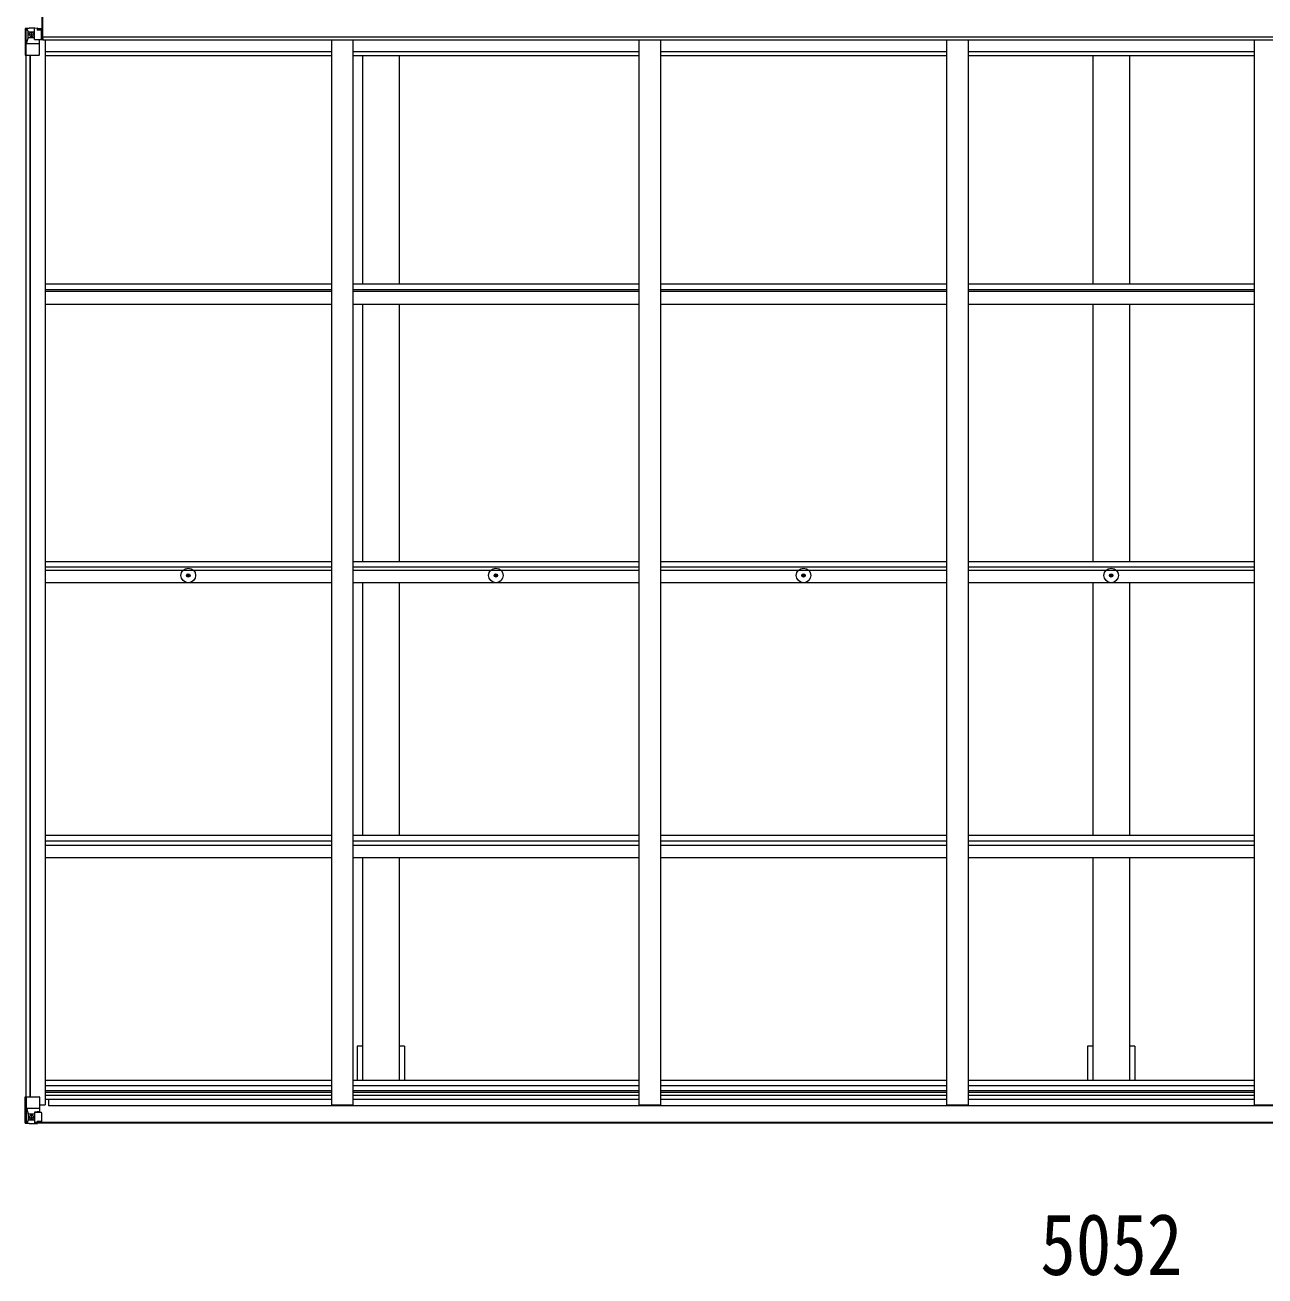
# Model space of a CAD drawing. Units: millimetres at full size, sheet at 1:30; details may follow other scales. Extents: x -8385 to 8479, y -5853 to 5787.
# Drawn here: x 960 to 3846, y 48 to 2960 of the extents above; entities that cross this region are included whole.
import ezdxf
from ezdxf.enums import TextEntityAlignment as Align

# ---------------------------------------------------------------- set-up
doc = ezdxf.new("R2010")
doc.units = ezdxf.units.MM
doc.header["$LTSCALE"] = 30
for name, color, linetype, lineweight in [('0-1_本体', 4, 'Continuous', 9), ('0-2_部品', 7, 'Continuous', 9), ('0-3_ELV2', 3, 'Continuous', 9), ('0-A_寸法', 6, 'Continuous', 9)]:
    doc.layers.add(name, color=color, linetype=linetype, lineweight=lineweight)
doc.styles.add('ＭＳ ゴシック', font='')
doc.styles.get('ＭＳ ゴシック').set_extended_font_data('MS Gothic')

msp = doc.modelspace()

# ---------------------------------------------------------------- linework, layer by layer
at = {"layer": '0-1_本体'}
for p, q in [((988.86, 2951.55), (999.36, 2951.55)), ((998.32, 2926.11), (1001.86, 2926.11)), ((5974.86, 2931.11), (1001.86, 2931.39)), ((1001.86, 2928.07), (1001.86, 2924.42)), ((5974.86, 2924.42), (1001.86, 2924.42)), ((1007.36, 2924.42), (1007.36, 445.81)), ((1673.36, 2924.42), (1673.36, 446.22)), ((1723.36, 2924.42), (1723.36, 446.22)), ((2389.36, 2924.42), (2389.36, 446.22)), ((2439.36, 2924.42), (2439.36, 446.22)), ((3105.36, 2924.42), (3105.36, 446.22)), ((3155.36, 2924.42), (3155.36, 446.22)), ((3821.36, 2924.42), (3821.36, 446.22)), ((962.36, 2889.76), (962.36, 464.89)), ((971.36, 2889.76), (971.36, 464.89)), ((972.06, 2889.76), (972.06, 464.89)), ((1007.36, 2898), (1673.36, 2898)), ((1007.36, 2888.87), (1673.36, 2888.87)), ((1723.36, 2898), (2389.36, 2898)), ((1723.36, 2888.87), (2389.36, 2888.87)), ((1745.86, 2888.87), (1745.86, 2356.83)), ((1830.86, 2888.87), (1830.86, 2356.83)), ((2439.36, 2898), (3105.36, 2898)), ((2439.36, 2888.87), (3105.36, 2888.87)), ((3155.36, 2898), (3821.36, 2898)), ((3155.36, 2888.87), (3821.36, 2888.87)), ((3445.86, 2888.87), (3445.86, 2356.83)), ((3530.86, 2888.87), (3530.86, 2356.83)), ((1007.36, 2356.83), (1673.36, 2356.83)), ((1007.36, 2343.8), (1673.36, 2343.8)), ((1007.36, 2339.94), (1673.36, 2339.94)), ((1723.36, 2356.83), (2389.36, 2356.83)), ((1723.36, 2343.8), (2389.36, 2343.8)), ((1723.36, 2339.94), (2389.36, 2339.94)), ((2439.36, 2356.83), (3105.36, 2356.83)), ((2439.36, 2343.8), (3105.36, 2343.8)), ((2439.36, 2339.94), (3105.36, 2339.94)), ((3155.36, 2356.83), (3821.36, 2356.83)), ((3155.36, 2343.8), (3821.36, 2343.8)), ((3155.36, 2339.94), (3821.36, 2339.94)), ((1007.36, 2310.14), (1673.36, 2310.14)), ((1723.36, 2310.14), (2389.36, 2310.14)), ((1745.86, 2310.14), (1745.86, 1711.06)), ((1830.86, 2310.14), (1830.86, 1711.06)), ((2439.36, 2310.14), (3105.36, 2310.14)), ((3155.36, 2310.14), (3821.36, 2310.14)), ((3445.86, 2310.14), (3445.86, 1711.06)), ((3530.86, 2310.14), (3530.86, 1711.06)), ((1007.36, 1711.06), (1673.36, 1711.06)), ((1007.36, 1698.09), (1673.36, 1698.09)), ((1007.36, 1690.98), (1673.36, 1690.98)), ((1723.36, 1711.06), (2389.36, 1711.06)), ((1723.36, 1698.09), (2389.36, 1698.09)), ((1723.36, 1690.98), (2389.36, 1690.98)), ((2439.36, 1711.06), (3105.36, 1711.06)), ((2439.36, 1698.09), (3105.36, 1698.09)), ((2439.36, 1690.98), (3105.36, 1690.98)), ((3155.36, 1711.06), (3821.36, 1711.06)), ((3155.36, 1698.09), (3821.36, 1698.09)), ((3155.36, 1690.98), (3821.36, 1690.98)), ((1007.36, 1661.54), (1673.36, 1661.54)), ((1723.36, 1661.54), (2389.36, 1661.54)), ((1745.86, 1661.54), (1745.86, 1073.56)), ((1830.86, 1661.54), (1830.86, 1073.56)), ((2439.36, 1661.54), (3105.36, 1661.54)), ((3155.36, 1661.54), (3821.36, 1661.54)), ((3445.86, 1661.54), (3445.86, 1073.56)), ((3530.86, 1661.54), (3530.86, 1073.56)), ((1007.36, 1073.56), (1673.36, 1073.56)), ((1007.36, 1060.7), (1673.36, 1060.7)), ((1007.36, 1050.59), (1673.36, 1050.59)), ((1723.36, 1073.56), (2389.36, 1073.56)), ((1723.36, 1060.7), (2389.36, 1060.7)), ((1723.36, 1050.59), (2389.36, 1050.59)), ((2439.36, 1073.56), (3105.36, 1073.56)), ((2439.36, 1060.7), (3105.36, 1060.7)), ((2439.36, 1050.59), (3105.36, 1050.59)), ((3155.36, 1073.56), (3821.36, 1073.56)), ((3155.36, 1060.7), (3821.36, 1060.7)), ((3155.36, 1050.59), (3821.36, 1050.59)), ((1007.36, 1021.63), (1673.36, 1021.63)), ((1723.36, 1021.63), (2389.36, 1021.63)), ((1745.86, 1021.63), (1745.86, 503.62)), ((1830.86, 1021.63), (1830.86, 503.62)), ((2439.36, 1021.63), (3105.36, 1021.63)), ((3155.36, 1021.63), (3821.36, 1021.63)), ((3445.86, 1021.63), (3445.86, 503.62)), ((3530.86, 1021.63), (3530.86, 503.62)), ((1843.36, 582.62), (1830.86, 582.62)), ((1843.36, 582.62), (1843.36, 503.62)), ((3543.36, 582.62), (3530.86, 582.62)), ((3543.36, 582.62), (3543.36, 503.62)), ((1007.36, 503.62), (1673.36, 503.62)), ((1723.36, 503.62), (2389.36, 503.62)), ((2439.36, 503.62), (3105.36, 503.62)), ((3155.36, 503.62), (3821.36, 503.62)), ((1007.36, 490.8), (1673.36, 490.8)), ((1007.36, 479.45), (1673.36, 479.45)), ((1007.36, 475.67), (1673.36, 475.67)), ((1007.36, 468.6), (1673.36, 468.6)), ((1723.36, 490.8), (2389.36, 490.8)), ((1723.36, 479.45), (2389.36, 479.45)), ((1723.36, 475.67), (2389.36, 475.67)), ((1723.36, 468.6), (2389.36, 468.6)), ((2439.36, 490.8), (3105.36, 490.8)), ((2439.36, 479.45), (3105.36, 479.45)), ((2439.36, 475.67), (3105.36, 475.67)), ((2439.36, 468.6), (3105.36, 468.6)), ((3155.36, 490.8), (3821.36, 490.8)), ((3155.36, 479.45), (3821.36, 479.45)), ((3155.36, 475.67), (3821.36, 475.67)), ((3155.36, 468.6), (3821.36, 468.6)), ((994.36, 445.81), (1007.36, 445.81)), ((1007.36, 459.23), (1673.36, 459.23)), ((1014.86, 459.23), (1014.86, 444.16)), ((1014.86, 444.16), (5961.86, 444.16)), ((1673.36, 446.22), (1723.36, 446.22)), ((1723.36, 459.23), (2389.36, 459.23)), ((2389.36, 446.22), (2439.36, 446.22)), ((2439.36, 459.23), (3105.36, 459.23)), ((3105.36, 446.22), (3155.36, 446.22)), ((3155.36, 459.23), (3821.36, 459.23)), ((3821.36, 446.22), (3871.36, 446.22)), ((983.86, 405.95), (5992.86, 405.95)), ((983.86, 403.89), (5992.86, 403.89))]:
    msp.add_line(p, q, dxfattribs=at)
for points in [[(1745.86, 582.62), (1733.36, 582.62), (1733.36, 503.62)], [(3445.86, 582.62), (3433.36, 582.62), (3433.36, 503.62)]]:
    msp.add_lwpolyline(points, dxfattribs=at)
at = {"layer": '0-2_部品'}
for p, q in [((1338.12, 1678.9), (1339.23, 1678.92)), ((1338.12, 1677.9), (1339.23, 1677.88)), ((1339.23, 1678.92), (1339.74, 1679.02)), ((1339.23, 1677.88), (1339.74, 1677.78)), ((1339.84, 1679.53), (1339.74, 1679.02)), ((1339.84, 1677.26), (1339.74, 1677.78)), ((1339.86, 1680.64), (1339.84, 1679.53)), ((1339.86, 1676.15), (1339.84, 1677.26)), ((1340.86, 1680.64), (1340.88, 1679.53)), ((1340.86, 1676.15), (1340.88, 1677.26)), ((1340.88, 1679.53), (1340.98, 1679.02)), ((1340.88, 1677.26), (1340.98, 1677.78)), ((1341.5, 1678.92), (1340.98, 1679.02)), ((1341.5, 1677.88), (1340.98, 1677.78)), ((1342.61, 1678.9), (1341.5, 1678.92)), ((1342.61, 1677.9), (1341.5, 1677.88)), ((2054.12, 1678.9), (2055.23, 1678.92)), ((2054.12, 1677.9), (2055.23, 1677.88)), ((2055.23, 1678.92), (2055.74, 1679.02)), ((2055.23, 1677.88), (2055.74, 1677.78)), ((2055.84, 1679.53), (2055.74, 1679.02)), ((2055.84, 1677.26), (2055.74, 1677.78)), ((2055.86, 1680.64), (2055.84, 1679.53)), ((2055.86, 1676.15), (2055.84, 1677.26)), ((2056.86, 1680.64), (2056.88, 1679.53)), ((2056.86, 1676.15), (2056.88, 1677.26)), ((2056.88, 1679.53), (2056.98, 1679.02)), ((2056.88, 1677.26), (2056.98, 1677.78)), ((2057.5, 1678.92), (2056.98, 1679.02)), ((2057.5, 1677.88), (2056.98, 1677.78)), ((2058.61, 1678.9), (2057.5, 1678.92)), ((2058.61, 1677.9), (2057.5, 1677.88)), ((2770.12, 1678.9), (2771.23, 1678.92)), ((2770.12, 1677.9), (2771.23, 1677.88)), ((2771.23, 1678.92), (2771.74, 1679.02)), ((2771.23, 1677.88), (2771.74, 1677.78)), ((2771.84, 1679.53), (2771.74, 1679.02)), ((2771.84, 1677.26), (2771.74, 1677.78)), ((2771.86, 1680.64), (2771.84, 1679.53)), ((2771.86, 1676.15), (2771.84, 1677.26)), ((2772.86, 1680.64), (2772.88, 1679.53)), ((2772.86, 1676.15), (2772.88, 1677.26)), ((2772.88, 1679.53), (2772.98, 1679.02)), ((2772.88, 1677.26), (2772.98, 1677.78)), ((2773.5, 1678.92), (2772.98, 1679.02)), ((2773.5, 1677.88), (2772.98, 1677.78)), ((2774.61, 1678.9), (2773.5, 1678.92)), ((2774.61, 1677.9), (2773.5, 1677.88)), ((3486.12, 1678.9), (3487.23, 1678.92)), ((3486.12, 1677.9), (3487.23, 1677.88)), ((3487.23, 1678.92), (3487.74, 1679.02)), ((3487.23, 1677.88), (3487.74, 1677.78)), ((3487.84, 1679.53), (3487.74, 1679.02)), ((3487.84, 1677.26), (3487.74, 1677.78)), ((3487.86, 1680.64), (3487.84, 1679.53)), ((3487.86, 1676.15), (3487.84, 1677.26)), ((3488.86, 1680.64), (3488.88, 1679.53)), ((3488.86, 1676.15), (3488.88, 1677.26)), ((3488.88, 1679.53), (3488.98, 1679.02)), ((3488.88, 1677.26), (3488.98, 1677.78)), ((3489.5, 1678.92), (3488.98, 1679.02)), ((3489.5, 1677.88), (3488.98, 1677.78)), ((3490.61, 1678.9), (3489.5, 1678.92)), ((3490.61, 1677.9), (3489.5, 1677.88)), ((960.36, 464.89), (993.36, 464.89)), ((960.36, 404.18), (960.36, 464.89)), ((963.21, 464.89), (963.21, 404.3)), ((963.75, 438.01), (970.36, 438.22)), ((963.75, 438.01), (967.89, 425.92)), ((970.36, 438.22), (994.36, 438.22)), ((994.36, 463.89), (994.36, 430.79)), ((967.18, 407.68), (964.44, 404.01)), ((970.36, 424.69), (968.03, 424.66)), ((968.03, 424.66), (968.03, 411.19)), ((968.03, 411.19), (970.36, 411.13)), ((970.36, 424.69), (970.36, 424.69)), ((982.36, 424.69), (970.36, 424.69)), ((970.36, 411.13), (982.36, 411.13)), ((974.88, 418.33), (974.88, 419.29)), ((982.36, 428.67), (988.86, 428.67)), ((982.36, 428.67), (982.36, 401.89)), ((993.54, 430.53), (983.19, 428.88)), ((983.19, 428.88), (983.19, 428.67)), ((985.89, 428.67), (993.54, 429.9)), ((988.86, 428.67), (997.86, 428.64)), ((993.54, 429.9), (993.54, 430.53)), ((998.86, 427.73), (998.86, 407.58)), ((961.3, 403.22), (961.3, 403.18)), ((970.27, 402.79), (962.35, 403.26)), ((963.21, 404.23), (963.21, 404.3)), ((982.36, 402), (970.36, 402.79)), ((988.86, 401.49), (988.86, 407.43)), ((997.86, 406.86), (988.86, 406.81))]:
    msp.add_line(p, q, dxfattribs=at)
for points in [[(973.92, 416.41), (972.96, 416.41), (972.96, 417.37), (973.92, 417.37)], [(974.88, 419.29), (975.84, 419.29), (975.84, 418.33)], [(975.84, 415.45), (975.84, 414.49), (974.88, 414.49), (974.88, 415.45)], [(976.8, 417.37), (977.76, 417.37), (977.76, 416.41), (976.8, 416.41)], [(961.3, 403.18), (970.36, 402.62), (988.86, 401.49)], [(998.86, 407.58), (998.85, 407.47), (988.86, 407.43)]]:
    msp.add_lwpolyline(points, dxfattribs=at)
for centre, radius in [((1340.36, 1678.4), 17), ((2056.36, 1678.4), 17), ((2772.36, 1678.4), 17), ((3488.36, 1678.4), 17), ((1340.36, 1678.4), 4), ((2056.36, 1678.4), 4), ((2772.36, 1678.4), 4), ((3488.36, 1678.4), 4), ((975.36, 416.89), 5.3)]:
    msp.add_circle(centre, radius, dxfattribs=at)
for centre, radius, start, end in [((1340.36, 1678.4), 2.3, 167.44414, 192.55586), ((1340.36, 1678.4), 2.3, 77.44414, 102.55586), ((1340.36, 1678.4), 2.3, 257.44414, 282.55586), ((1340.36, 1678.4), 2.3, 347.44414, 12.55586), ((2056.36, 1678.4), 2.3, 167.44414, 192.55586), ((2056.36, 1678.4), 2.3, 77.44414, 102.55586), ((2056.36, 1678.4), 2.3, 257.44414, 282.55586), ((2056.36, 1678.4), 2.3, 347.44414, 12.55586), ((2772.36, 1678.4), 2.3, 167.44414, 192.55586), ((2772.36, 1678.4), 2.3, 77.44414, 102.55586), ((2772.36, 1678.4), 2.3, 257.44414, 282.55586), ((2772.36, 1678.4), 2.3, 347.44414, 12.55586), ((3488.36, 1678.4), 2.3, 167.44414, 192.55586), ((3488.36, 1678.4), 2.3, 77.44414, 102.55586), ((3488.36, 1678.4), 2.3, 257.44414, 282.55586), ((3488.36, 1678.4), 2.3, 347.44414, 12.55586), ((993.36, 463.89), 1, 0, 90), ((973.92, 418.33), 0.96, 270, 0), ((973.92, 415.45), 0.96, 0, 90), ((976.8, 418.33), 0.96, 180, 270), ((976.8, 415.45), 0.96, 90, 180), ((983.3, 427.95), 0.937, 96.73234, 129.06602), ((993.43, 431.46), 0.937, 276.73234, 357.67791), ((993.43, 430.83), 0.937, 276.73234, 357.67791), ((961.36, 404.22), 0.999, 180.04917, 266.5576), ((961.36, 404.18), 0.999, 180.04917, 266.5576), ((961.36, 404.17), 1, 179.99921, 266.49983), ((962.52, 390.57), 12.7, 84.89689, 90.75534), ((964.49, 404.18), 1.28, 177.54105, 228.82169)]:
    msp.add_arc(centre, radius, start, end, dxfattribs=at)
for centre, major_axis, ratio, start_param, end_param in [((964.47, 435.66), (0.85, -2.32), 0.403757, 3.0087805, 3.9744392), ((965.16, 411.27), (0.03, -5), 0.573921, 0.7672717, 1.551125), ((966.63, 424.64), (0, -3), 0.468246, 1.5772882, 2.0127935), ((888.61, 411.13), (81.75, 0), 0.061163, 6.2824128, 6.2831853), ((997.86, 427.73), (1, -0.021), 0.906239, 0.0187047, 1.589501), ((963.3, 403.1), (2, -0.12), 0.060933, 2.0712557, 3.1453404), ((1162.3, 390.87), (201, -12.36), 0.060933, 3.1453404, 3.145839), ((963.49, 406.2), (-0.02, -3), 0.466854, 0.125683, 0.7596956), ((997.86, 407.57), (1, 0.012), 0.707053, 4.7036637, 6.124411)]:
    msp.add_ellipse(centre, major_axis=major_axis, ratio=ratio, start_param=start_param, end_param=end_param, dxfattribs=at)
at = {"layer": '0-3_ELV2'}
for p, q in [((960.36, 2950.47), (960.36, 2889.76)), ((961.3, 2951.42), (961.3, 2951.47)), ((970.27, 2951.85), (962.35, 2951.38)), ((963.21, 2950.41), (963.21, 2950.34)), ((963.21, 2889.76), (963.21, 2950.34)), ((967.18, 2946.97), (964.44, 2950.63)), ((968.03, 2943.46), (970.36, 2943.52)), ((968.03, 2929.99), (968.03, 2943.46)), ((982.36, 2952.64), (970.36, 2951.86)), ((970.36, 2943.51), (982.36, 2943.51)), ((982.36, 2925.97), (982.36, 2952.76)), ((988.86, 2953.15), (988.86, 2947.21)), ((997.86, 2947.78), (988.86, 2947.84)), ((998.86, 2926.91), (998.86, 2947.07)), ((963.75, 2916.64), (967.89, 2928.72)), ((963.75, 2916.64), (970.36, 2916.42)), ((970.36, 2929.96), (968.03, 2929.99)), ((970.36, 2929.96), (970.36, 2929.96)), ((982.36, 2929.96), (970.36, 2929.96)), ((970.36, 2916.42), (994.36, 2916.42)), ((974.88, 2936.32), (974.88, 2935.36)), ((982.36, 2925.97), (988.86, 2925.97)), ((983.19, 2925.77), (983.19, 2925.97)), ((993.54, 2924.11), (983.19, 2925.77)), ((985.89, 2925.97), (993.54, 2924.75)), ((988.86, 2925.97), (997.86, 2926)), ((993.54, 2924.75), (993.54, 2924.11)), ((994.36, 2890.76), (994.36, 2923.85)), ((960.36, 2889.76), (993.36, 2889.76))]:
    msp.add_line(p, q, dxfattribs=at)
msp.add_lwpolyline([(1000.86, 2928.08), (1000.86, 2991.08), (999.36, 2991.08), (999.36, 2928.08)], close=True, dxfattribs=at)
for points in [[(1000.86, 2928.08), (1001.86, 2928.08), (1001.86, 2991.08), (1000.86, 2991.08)], [(961.3, 2951.47), (970.36, 2952.02), (988.86, 2953.15)], [(998.86, 2947.07), (998.85, 2947.17), (988.86, 2947.21)], [(973.92, 2938.24), (972.96, 2938.24), (972.96, 2937.28), (973.92, 2937.28)], [(975.84, 2939.2), (975.84, 2940.16), (974.88, 2940.16), (974.88, 2939.2)], [(974.88, 2935.36), (975.84, 2935.36), (975.84, 2936.32)], [(976.8, 2937.28), (977.76, 2937.28), (977.76, 2938.24), (976.8, 2938.24)]]:
    msp.add_lwpolyline(points, dxfattribs=at)
msp.add_circle((975.36, 2937.76), 5.3, dxfattribs=at)
for centre, radius, start, end in [((961.36, 2950.47), 0.999, 93.4424, 179.95083), ((961.36, 2950.47), 1, 93.50017, 180.00079), ((961.36, 2950.43), 0.999, 93.4424, 179.95083), ((962.52, 2964.08), 12.7, 269.24466, 275.10311), ((964.49, 2950.47), 1.28, 131.17831, 182.45895), ((973.92, 2939.2), 0.96, 270, 0), ((973.92, 2936.32), 0.96, 0, 90), ((976.8, 2939.2), 0.96, 180, 270), ((976.8, 2936.32), 0.96, 90, 180), ((983.3, 2926.7), 0.937, 230.93398, 263.26766), ((993.43, 2923.82), 0.937, 2.32209, 83.26766), ((993.43, 2923.18), 0.937, 2.32209, 83.26766), ((993.36, 2890.76), 1, 270, 0)]:
    msp.add_arc(centre, radius, start, end, dxfattribs=at)
for centre, major_axis, ratio, start_param, end_param in [((1162.3, 2963.78), (201, 12.36), 0.060933, 3.1373463, 3.1378449), ((963.3, 2951.55), (2, 0.12), 0.060933, 3.1378449, 4.2119296), ((963.49, 2948.45), (-0.02, 3), 0.466854, 5.5234897, 6.1575023), ((965.16, 2943.38), (0.03, 5), 0.573921, 4.7320603, 5.5159136), ((888.61, 2943.51), (81.75, 0), 0.061163, 0, 0.0007725), ((997.86, 2947.07), (1, -0.012), 0.707053, 0.1587743, 1.5795216), ((964.47, 2918.99), (0.85, 2.32), 0.403757, 2.3087461, 3.2744049), ((966.63, 2930.01), (0, 3), 0.468246, 4.2703918, 4.7058971), ((997.86, 2926.91), (1, 0.021), 0.906239, 4.6936843, 6.2644806)]:
    msp.add_ellipse(centre, major_axis=major_axis, ratio=ratio, start_param=start_param, end_param=end_param, dxfattribs=at)

# ---------------------------------------------------------------- texts
at = {"layer": '0-A_寸法', "color": 7, "style": 'ＭＳ ゴシック', "width": 0.85}
msp.add_text('5052', height=143, dxfattribs=at).set_placement((3323.36, 7.11), align=Align.BOTTOM_LEFT)

doc.saveas('drawing.dxf')
